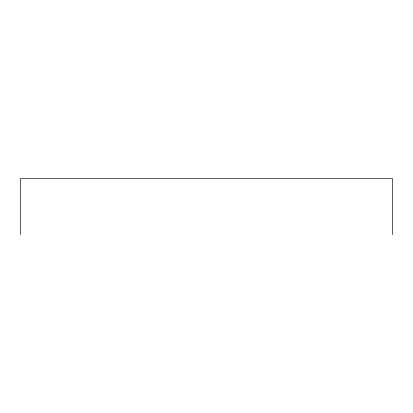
<?xml version="1.0" encoding="UTF-8"?>
<svg xmlns="http://www.w3.org/2000/svg" width="413" height="413" viewBox="0 0 413 413"><rect width="100%" height="100%" fill="white"/><g stroke="black" fill="none" stroke-linecap="round" stroke-linejoin="round"><path stroke-width="0.62" d="M392.35 234.641L392.35 178.359L20.65 178.359L20.65 234.641"/></g></svg>
